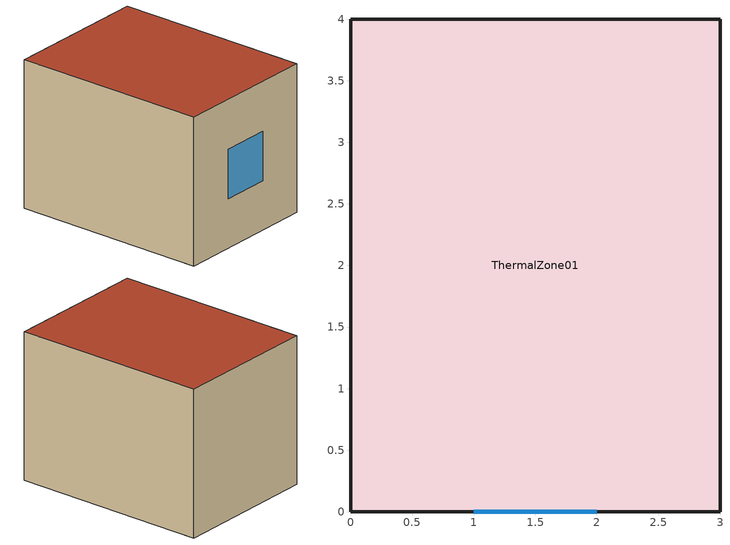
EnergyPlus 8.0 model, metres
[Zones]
ThermalZone01
 floor ground (000 ExtSlabCarpet 4in ClimateZone 1-8): 3,4 3,0 0,0 0,4 z0
 wall outside (ASHRAE 189.1-2009 ExtWall SteelFrame ClimateZone 4-8): 0,0 3,0 3,4 0,4 0,0 z0:3
 window (ASHRAE 189.1-2009 ExtWindow ClimateZone 4-5): 1,0 2,0 z1:2
 roof outside (ASHRAE 189.1-2009 ExtRoof IEAD ClimateZone 2-5): 3,0 3,4 0,4 0,0 z3
[Building]
Medium Office: North Axis {deg}=-0; Loads Convergence Tolerance Value=0.04; Temperature Convergence Tolerance Value {deltaC}=0.4; Solar Distribution=FullExterior; Maximum Number of Warmup Days=25
[Site:Location]
Site 1: Latitude {deg}=40.78; Longitude {deg}=-73.97; Time Zone {hr}=-5; Elevation {m}=40
[Material] Thermal Absorptance=0.9
Name | Roughness | Thickness {m} | Conductivity {W/m-K} | Density {kg/m3} | Specific Heat {J/kg-K} | Solar Absorptance | Visible Absorptance
1/2IN Gypsum | Smooth | 0.0127 | 0.16 | 784.9 | 830 | 0.92 | 0.92
MAT-CC05 4 HW CONCRETE | Rough | 0.1016 | 1.311 | 2240 | 836.8 | 0.7 | 0.7
Metal Decking | MediumSmooth | 0.0015 | 45.006 | 7680 | 418.4 | 0.7 | 0.3
Roof Insulation [21] | MediumRough | 0.2105 | 0.049 | 265 | 836.8 | 0.7 | 0.7
Roof Membrane | VeryRough | 0.0095 | 0.16 | 1121.29 | 1460 | 0.7 | 0.7
Wall Insulation [39] | MediumRough | 0.1184 | 0.045 | 265 | 836.8 | 0.7 | 0.7
[Material:NoMass] Thermal Absorptance=0.9; Solar Absorptance=0.7
Name | Roughness | Thermal Resistance {m2-K/W} | Visible Absorptance
CP02 CARPET PAD | VeryRough | 0.2165 | 0.8
MAT-SHEATH | Rough | 0.3626 | 0.7
[WindowMaterial:Glazing]
Theoretical Glass [207]: Optical Data Type=SpectralAverage; Thickness {m}=0.003; Solar Transmittance at Normal Incidence=0.3311; Front Side Solar Reflectance at Normal Incidence=0.6189; Back Side Solar Reflectance at Normal Incidence=0.6189; Visible Transmittance at Normal Incidence=0.44; Front Side Visible Reflectance at Normal Incidence=0.51; Back Side Visible Reflectance at Normal Incidence=0.51; Infrared Transmittance at Normal Incidence=0; Front Side Infrared Hemispherical Emissivity=0.9; Back Side Infrared Hemispherical Emissivity=0.9; Conductivity {W/m-K}=0.0133; Dirt Correction Factor for Solar and Visible Transmittance=1; Solar Diffusing=No
[Construction]
000 ExtSlabCarpet 4in ClimateZone 1-8: MAT-CC05 4 HW CONCRETE, CP02 CARPET PAD
ASHRAE 189.1-2009 ExtRoof IEAD ClimateZone 2-5: Roof Membrane, Roof Insulation [21], Metal Decking
ASHRAE 189.1-2009 ExtWall SteelFrame ClimateZone 4-8: MAT-SHEATH, Wall Insulation [39], 1/2IN Gypsum
ASHRAE 189.1-2009 ExtWindow ClimateZone 4-5: Theoretical Glass [207]
[Zone]
ThermalZone01
[ZoneControl:Thermostat]
ThermalZone01 Thermostat: Zone or ZoneList=ThermalZone01; Control Type Schedule=ThermalZone01 Thermostat Schedule; Control Object Type 1=ThermostatSetpoint:DualSetpoint; Control Name 1=Thermostat Setpoint Dual Setpoint 1
[ThermostatSetpoint:DualSetpoint]
Thermostat Setpoint Dual Setpoint 1: Heating Setpoint Temperature Schedule=Medium Office HtgSetp 1; Cooling Setpoint Temperature Schedule=Medium Office ClgSetp 1
[ZoneVentilation:DesignFlowRate]
ThermalZone01 Ventilation per Person: Zone or ZoneList=ThermalZone01; Schedule=Medium Office Bldg Occ; Design Flow Rate Calculation Method=Flow/Person; Flow Rate per Person {m3/s-person}=0.0107645
[Zone equipment]
ThermalZone01: ThermalZone01ZoneHVAC:IdealLoadsAirSystem
[ZoneHVAC:IdealLoadsAirSystem]
ThermalZone01ZoneHVAC:IdealLoadsAirSystem: Maximum Heating Supply Air Temperature [C]=50; Minimum Cooling Supply Air Temperature [C]=13; Maximum Heating Supply Air Humidity Ratio [kg-H20/kg-air]=0.008; Minimum Cooling Supply Air Humidity Ratio [kg-H20/kg-air]=0.009; Heating Limit=NoLimit; Cooling Limit=NoLimit; Dehumidification Control Type=ConstantSensibleHeatRatio; Cooling Sensible Heat Ratio=.7; Humidification Control Type=ConstantSupplyHumidityRatio; Demand Controlled Ventilation Type=None; Outdoor Air Economizer Type=NoEconomizer; Heat Recovery Type=None; Sensible Heat Recovery Effectiveness=.7; Latent Heat Recovery Effectiveness=.65
[Schedule:Compact]
ThermalZone01 Thermostat Schedule: Through: 12/31, For: AllDays, Until: 24:00, 4
[Schedule:Day:Interval]
Medium Office HtgSetp Rule 1 Day Schedule 1; Medium Office HtgSetp Summer Design Day 1: No, 24:00, 15.6
Medium Office HtgSetp Default Schedule 1: No, 06:00, 15.6, 22:00, 21, 24:00, 15.6
Medium Office HtgSetp Rule 2 Day Schedule 1: No, 06:00, 15.6, 18:00, 21, 24:00, 15.6
Medium Office HtgSetp Winter Design Day 1: No, 24:00, 21
Medium Office ClgSetp Rule 1 Day Schedule 1; Medium Office ClgSetp Winter Design Day 1: No, 24:00, 26.7
Medium Office ClgSetp Default Schedule 1; Medium Office ClgSetp Summer Design Day 1: No, 06:00, 26.7, 22:00, 24, 24:00, 26.7
Medium Office ClgSetp Rule 2 Day Schedule 1: No, 06:00, 26.7, 18:00, 24, 24:00, 26.7
Medium Office Bldg Occ Default Schedule: No, 06:00, 0, 07:00, 0.1, 08:00, 0.2, 12:00, 0.95, 13:00, 0.5, 17:00, 0.95, 18:00, 0.7, 20:00, 0.4, 22:00, 0.1, 24:00, 0.05
Medium Office Bldg Occ Rule 1 Day Schedule; Medium Office Bldg Occ Winter Design Day: No, 24:00, 0
Medium Office Bldg Occ Rule 2 Day Schedule: No, 06:00, 0, 08:00, 0.1, 14:00, 0.5, 17:00, 0.1, 24:00, 0
Medium Office Bldg Occ Summer Design Day: No, 06:00, 0, 22:00, 1, 24:00, 0.05
[Schedule:Week:Daily]
Schedule:Week:Daily {69bf77fc-b4cd-41d8-9cbd-2b4a6a3a0cbc}: Medium Office HtgSetp Rule 1 Day Schedule 1, Medium Office HtgSetp Default Schedule 1, Medium Office HtgSetp Default Schedule 1, Medium Office HtgSetp Default Schedule 1, Medium Office HtgSetp Default Schedule 1, Medium Office HtgSetp Default Schedule 1, Medium Office HtgSetp Rule 2 Day Schedule 1, Medium Office HtgSetp Default Schedule 1, Medium Office HtgSetp Summer Design Day 1, Medium Office HtgSetp Winter Design Day 1, Medium Office HtgSetp Default Schedule 1, Medium Office HtgSetp Default Schedule 1
Schedule:Week:Daily {ada04600-38d2-47bd-be55-3d606437a689}: Medium Office ClgSetp Rule 1 Day Schedule 1, Medium Office ClgSetp Default Schedule 1, Medium Office ClgSetp Default Schedule 1, Medium Office ClgSetp Default Schedule 1, Medium Office ClgSetp Default Schedule 1, Medium Office ClgSetp Default Schedule 1, Medium Office ClgSetp Rule 2 Day Schedule 1, Medium Office ClgSetp Default Schedule 1, Medium Office ClgSetp Summer Design Day 1, Medium Office ClgSetp Winter Design Day 1, Medium Office ClgSetp Default Schedule 1, Medium Office ClgSetp Default Schedule 1
Schedule:Week:Daily {b1593e91-0066-42ee-aad8-825c559652ae}: Medium Office Bldg Occ Rule 1 Day Schedule, Medium Office Bldg Occ Default Schedule, Medium Office Bldg Occ Default Schedule, Medium Office Bldg Occ Default Schedule, Medium Office Bldg Occ Default Schedule, Medium Office Bldg Occ Default Schedule, Medium Office Bldg Occ Rule 2 Day Schedule, Medium Office Bldg Occ Default Schedule, Medium Office Bldg Occ Summer Design Day, Medium Office Bldg Occ Winter Design Day, Medium Office Bldg Occ Default Schedule, Medium Office Bldg Occ Default Schedule
[Schedule:Year]
Medium Office HtgSetp 1: Schedule:Week:Daily {69bf77fc-b4cd-41d8-9cbd-2b4a6a3a0cbc}, 1, 1, 12, 31
Medium Office ClgSetp 1: Schedule:Week:Daily {ada04600-38d2-47bd-be55-3d606437a689}, 1, 1, 12, 31
Medium Office Bldg Occ: Schedule:Week:Daily {b1593e91-0066-42ee-aad8-825c559652ae}, 1, 1, 12, 31
